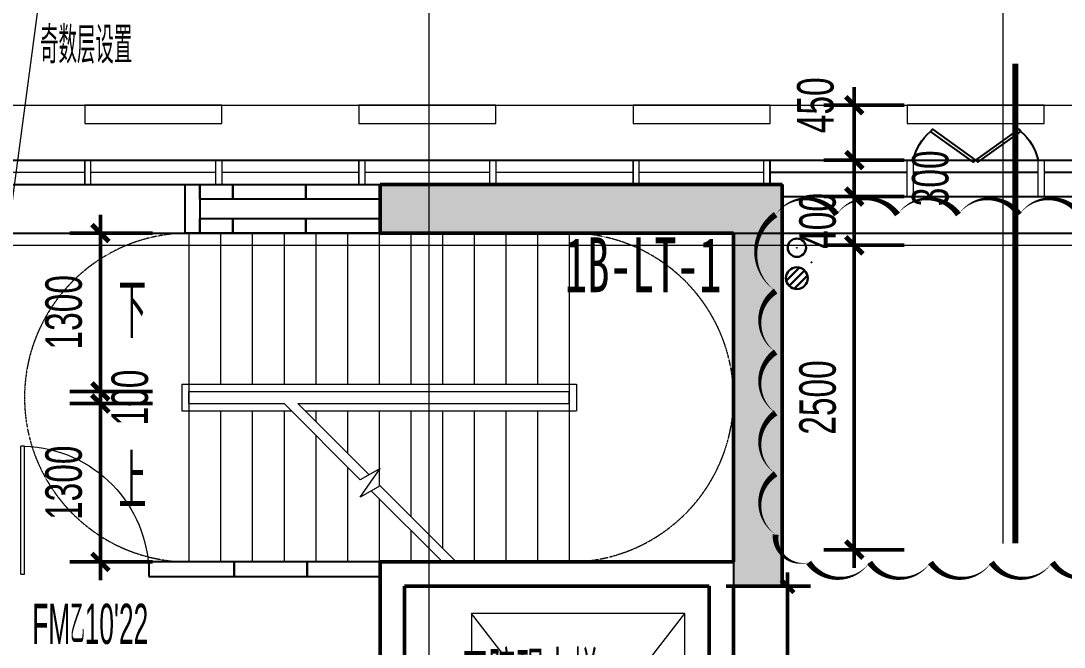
# Model space of a CAD drawing. Header units: millimetres. Extents: x 285006 to 3037698, y -2820855 to 192241.
# Drawn here: x 1069647 to 1078211, y 49666 to 54810 of the extents above; entities that cross this region are included whole.
import ezdxf
from ezdxf.enums import TextEntityAlignment as Align
from ezdxf.xclip import XClip

# ---------------------------------------------------------------- set-up
doc = ezdxf.new("R2010")
doc.units = ezdxf.units.MM
doc.header["$XCLIPFRAME"] = 2
doc.header["$PDMODE"] = 35
doc.header["$PDSIZE"] = -0.1
for name, pattern in [('ACAD_ISO02W100', [15, 12, -3]), ('CORE-1B-4F$0$DASH', [0.35, 0.25, -0.1]), ('GRID-1B-4~RF$0$DOTE', [2.42, 2, -0.2, 0.02, -0.2])]:
    doc.linetypes.add(name, pattern=pattern)
for name, color, linetype, lineweight in [('$$$$ALC轻质隔墙', 1, 'Continuous', 25), ('A-WALL-TEMP', 2, 'ACAD_ISO02W100', 50), ('CORE-1B-4F$0$A-DOOR', 142, 'Continuous', 18), ('CORE-1B-4F$0$A-FLOR-STRS', 13, 'Continuous', 18), ('CORE-1B-4F$0$A-FLOR-UNDR', 11, 'Continuous', 18), ('CORE-1B-4F$0$A-WALL', 2, 'Continuous', 50), ('DIM-1A1B-电梯尺寸$0$A-ANNO-DIMS', 73, 'Continuous', 18), ('DIM-1B-6F$0$A-ANNO-DIMS', 73, 'Continuous', 18), ('DOOR-1B-IDEN-HXT$0$A-DOOR-FIRE', 142, 'Continuous', 18), ('EXWALL-1B-6F$0$A-FLOR-UNDR', 11, 'Continuous', 18), ('EXWALL-1B-6F$0$A-WALL-GLAZ', 142, 'Continuous', 18), ('EXWALL-1B-6F$0$A-WALL-STON', 31, 'Continuous', 18), ('GRID-1B-4~RF$0$A-ANNO-GRID', 10, 'GRID-1B-4~RF$0$DOTE', 18), ('P-1B-立管及地漏（6~7层）$0$0LL', 10, 'Continuous', 30), ('P-1B-立管及地漏（6~7层）$0$0LL-1', 50, 'Continuous', 30), ('VERT-IDEN-1B-4F$0$A-ANNO-TEXT', 7, 'Continuous', 25), ('VERT-IDEN-1B-4F$0$A-COND-IDEN-TEXT', 11, 'Continuous', 18), ('VERT-IDEN-1B-4F$0$A-EVTR-IDEN', 7, 'Continuous', 25), ('VERT-IDEN-1B-4F$0$A-FLOR-STRS', 13, 'Continuous', 18), ('VERT-IDEN-1B-4F$0$A-ROOM-IDEN', 7, 'Continuous', 25), ('索引-1A1B-6F1$0$A-ANNO-BREA', 13, 'Continuous', 18)]:
    doc.layers.add(name, color=color, linetype=linetype, lineweight=lineweight)
for name, color, linetype in [('20230731变更修改', 41, 'Continuous'), ('COL-1A1B-4~12$0$S-PUB-COL', 6, 'Continuous'), ('COL-1A1B-4~12$0$S-PUB-COLHATCH', 8, 'Continuous')]:
    doc.layers.add(name, color=color, linetype=linetype)
doc.layers.add('P-1B-立管及地漏（6~7层）$0$0ll-point', color=1, linetype='Continuous', plot=False)
doc.styles.add('DIM-1A1B-电梯尺寸$0$dim_font', font='simplex.shx', dxfattribs={"width": 0.7})
doc.styles.add('DIM-1B-6F$0$HYGB2014', font='hygbsz.shx', dxfattribs={"width": 0.7, "bigfont": 'hygbhz.shx'})
doc.styles.add('DOOR-1B-IDEN-HXT$0$HYGB2014', font='hygbsz.shx', dxfattribs={"width": 0.7, "bigfont": 'hygbhz.shx'})
doc.styles.add('P-1B-立管及地漏（6~7层）$0$HZ', font='', dxfattribs={"width": 0.8})
doc.styles.add('VERT-IDEN-1B-4F$0$HYGB2014', font='hygbsz.shx', dxfattribs={"width": 0.7, "bigfont": 'hygbhz.shx'})
doc.styles.add('VERT-IDEN-1B-4F$0$HYHT', font='simhei.ttf', dxfattribs={"width": 0.75})
doc.styles.get('P-1B-立管及地漏（6~7层）$0$HZ').set_extended_font_data('SimSun')
doc.dimstyles.new('DIM-1A1B-电梯尺寸$0$DIMN75', dxfattribs={"dimscale": 0.75, "dimtxt": 300, "dimasz": 100, "dimexe": 250, "dimexo": 300, "dimgap": 0, "dimtad": 0, "dimdec": 0, "dimzin": 0, "dimdsep": 46, "dimtxsty": 'DIM-1A1B-电梯尺寸$0$dim_font', "dimblk": 'DIM-1A1B-电梯尺寸$0$_archtick', "dimcen": 0.09, "dimdle": 150, "dimclrt": 7, "dimazin": 0, "dimtfac": 1, "dimtdec": 0, "dimtix": 1, "dimtmove": 2, "dimatfit": 3, "dimfxl": 1, "dimtvp": 1, "dimtolj": 1, "dimtzin": 0, "dimarcsym": 0})
doc.dimstyles.new('DIM-1B-6F$0$DIMN', dxfattribs={"dimtxt": 300, "dimasz": 100, "dimexe": 250, "dimexo": 300, "dimgap": 0, "dimtad": 0, "dimdec": 0, "dimzin": 0, "dimdsep": 46, "dimtxsty": 'DIM-1B-6F$0$HYGB2014', "dimblk": 'DIM-1B-6F$0$_archtick', "dimcen": 0.09, "dimdle": 150, "dimclrt": 7, "dimazin": 0, "dimtfac": 1, "dimtdec": 0, "dimtix": 1, "dimtmove": 2, "dimatfit": 3, "dimfxl": 1, "dimtvp": 1, "dimtolj": 1, "dimtzin": 0, "dimarcsym": 0})

# ---------------------------------------------------------------- blocks, each defined once
blk = doc.blocks.new('A$C008C76B7')
at = {"layer": '$$$$ALC轻质隔墙'}
for points in [[(7200, 400), (7320, 400), (7320, 0), (7200, 0), (7200, 400)], [(7590, 279.9), (7320, 280), (7320, 400), (7590, 399.9), (7590, 279.9)], [(8190, 279.9), (7590, 279.9), (7590, 399.9), (8190, 399.9), (8190, 279.9)], [(8800, 279.8), (8190, 279.9), (8190, 399.9), (8800, 399.8), (8800, 279.8)], [(7589.9, -0.1), (7320, 0), (7320, 120), (7590, 119.9), (7589.9, -0.1)], [(8189.9, -0.1), (7589.9, -0.1), (7590, 119.9), (8190, 119.9), (8189.9, -0.1)], [(8799.9, -0.2), (8189.9, -0.1), (8190, 119.9), (8800, 119.8), (8799.9, -0.2)], [(6900, -2820.1), (7600, -2820), (7600, -2700), (6900, -2700), (6900, -2820)], [(7600, -2820), (8200, -2820), (8200, -2700), (7600, -2700), (7600, -2820)], [(8200, -2820), (8800, -2820), (8800, -2700), (8200, -2700), (8200, -2820)]]:
    blk.add_lwpolyline(points, dxfattribs=at)
at = {"layer": 'Defpoints', "color": 0}
blk.add_lwpolyline([(0, 0), (27400, 0), (27400, -9200), (0, -9200)], close=True, dxfattribs=at)
blk = doc.blocks.new('索引-1A1B-6F1')
at = {"layer": '索引-1A1B-6F1$0$A-ANNO-BREA'}
blk.add_line((98356847.9, 18765674.3), (98356847.9, 18775221.4), dxfattribs=at)
at = {"layer": '索引-1A1B-6F1$0$A-ANNO-BREA', "const_width": 50}
blk.add_lwpolyline([(98356947.9, 18765674.3), (98356947.9, 18769613.7)], dxfattribs=at)
blk = doc.blocks.new('P-1B-立管及地漏（6~7层）$0$-立管-120')
blk.add_circle((98528318.8, 18831532.6), 75)
at = {"layer": 'P-1B-立管及地漏（6~7层）$0$0ll-point'}
for p in [(98528198.8, 18831652.6), (98528438.8, 18831652.6), (98528318.8, 18831532.6), (98528198.8, 18831412.6), (98528438.8, 18831412.6)]:
    blk.add_point(p, dxfattribs=at)
blk = doc.blocks.new('P-1B-立管及地漏（6~7层）$0$地漏-1')
at = {"layer": 'P-1B-立管及地漏（6~7层）$0$0LL-1'}
for p, q in [((636860.9, -31956.8), (636751.6, -31847.5)), ((636794.9, -32022.2), (636686.2, -31913.4)), ((636837.3, -31998.4), (636710, -31871.1))]:
    blk.add_line(p, q, dxfattribs=at)
at = {"layer": 'P-1B-立管及地漏（6~7层）$0$0LL-1', "extrusion": (0, 0, -1)}
blk.add_ellipse((636773.6, -31934.7), major_axis=(-63.6, 63.6), ratio=1, start_param=5.497787, end_param=11.780972, dxfattribs=at)
at = {"layer": 'P-1B-立管及地漏（6~7层）$0$0LL-1', "style": 'P-1B-立管及地漏（6~7层）$0$HZ', "text_generation_flag": 4, "width": 0.7, "flags": 1}
for tag, p in [('UNIT', (636773.6, -31934.7)), ('SPEC', (636773.6, -31935)), ('WHAT', (636773.6, -31935.3))]:
    blk.add_attdef(tag, p, '', height=0.18, rotation=180.00001, dxfattribs=at)
blk = doc.blocks.new('P-1B-立管及地漏（6~7层）')
at = {"layer": 'P-1B-立管及地漏（6~7层）$0$0LL'}
blk.add_blockref('P-1B-立管及地漏（6~7层）$0$-立管-120', (-173163.8, -63430.5), dxfattribs=at)
at = {"layer": 'P-1B-立管及地漏（6~7层）$0$0LL-1', "extrusion": (-1.79366e-43, 1.12104e-44, -1), "zscale": -0.9999999999999997}
blk.add_blockref('P-1B-立管及地漏（6~7层）$0$地漏-1', (-98991928.7, 18799786.9), dxfattribs=at)
blk = doc.blocks.new('VERT-IDEN-1B-4F')
at = {"layer": 'VERT-IDEN-1B-4F$0$A-COND-IDEN-TEXT'}
blk.add_lwpolyline([(98348635, 18767872.1), (98348974, 18770422), (98351626.3, 18770422)], dxfattribs=at)
at = {"layer": 'VERT-IDEN-1B-4F$0$A-ANNO-TEXT', "style": 'VERT-IDEN-1B-4F$0$HYGB2014', "width": 0.7}
blk.add_text('奇数层设置', height=300, dxfattribs=at).set_placement((98348943.1, 18769765.4), align=Align.MIDDLE_LEFT)
at = {"layer": 'VERT-IDEN-1B-4F$0$A-EVTR-IDEN', "lineweight": -3, "style": 'VERT-IDEN-1B-4F$0$HYHT', "width": 0.6}
blk.add_text('1B-LT-1', height=450, dxfattribs=at).set_placement((98353250, 18767737.3))
at = {"layer": 'VERT-IDEN-1B-4F$0$A-FLOR-STRS', "style": 'VERT-IDEN-1B-4F$0$HYGB2014', "width": 0.7}
for s, p in [('下', (98349700.6, 18767584.1)), ('上', (98349700.6, 18766180.4))]:
    blk.add_text(s, height=450, dxfattribs=at).set_placement(p, align=Align.MIDDLE_CENTER)
at = {"layer": 'VERT-IDEN-1B-4F$0$A-ROOM-IDEN', "lineweight": -3, "style": 'VERT-IDEN-1B-4F$0$HYGB2014', "width": 0.7}
blk.add_text('无障碍电梯', height=450, dxfattribs=at).set_placement((98352398.4, 18764331))
blk = doc.blocks.new('DIM-1A1B-电梯尺寸$0$_archtick')
at = {"const_width": 0.5}
blk.add_lwpolyline([(-0.7, -0.7), (0.7, 0.7)], dxfattribs=at)
blk = doc.blocks.new('*D600')
at = {"layer": 'Defpoints', "color": 0, "transparency": 16777216}
for p in [(98354348.2, 18765322.1), (98355078.4, 18765322.1), (98354348.2, 18762622.1)]:
    blk.add_point(p, dxfattribs=at)
at = {"layer": 'DIM-1A1B-电梯尺寸$0$A-ANNO-DIMS', "color": 0, "lineweight": -2, "transparency": 16777216}
for p, q in [((98355078.4, 18762509.6), (98355078.4, 18765434.6)), ((98354573.2, 18765322.1), (98355265.9, 18765322.1)), ((98354573.2, 18762622.1), (98355265.9, 18762622.1))]:
    blk.add_line(p, q, dxfattribs=at)
at = {"layer": 'DIM-1A1B-电梯尺寸$0$A-ANNO-DIMS', "color": 0, "lineweight": -2, "transparency": 16777216, "xscale": 75, "yscale": 75, "zscale": 75}
for p, rotation in [((98355078.4, 18765322.1), 90), ((98355078.4, 18762622.1), 270)]:
    blk.add_blockref('DIM-1A1B-电梯尺寸$0$_archtick', p, dxfattribs=dict(at, rotation=rotation))
at = {"layer": 'DIM-1A1B-电梯尺寸$0$A-ANNO-DIMS', "color": 7, "lineweight": -3, "transparency": 16777216, "insert": (98354853.4, 18763972.1), "char_height": 225, "attachment_point": 5, "rotation": 90, "style": 'DIM-1A1B-电梯尺寸$0$dim_font'}
blk.add_mtext('\\A1;2700', dxfattribs=at)
blk = doc.blocks.new('DIM-1B-6F$0$_archtick')
at = {"const_width": 0.4}
blk.add_lwpolyline([(-0.7, -0.7), (0.7, 0.7)], dxfattribs=at)
blk = doc.blocks.new('*D829')
at = {"layer": 'Defpoints', "color": 0, "transparency": 16777216}
for p in [(-32508.5, 20400), (-31798.2, 20400), (-31798.2, 17900)]:
    blk.add_point(p, dxfattribs=at)
at = {"layer": 'DIM-1B-6F$0$A-ANNO-DIMS', "color": 0, "lineweight": -2, "transparency": 16777216}
for p, q in [((-32508.5, 17750), (-32508.5, 20550)), ((-32098.2, 20400), (-32758.5, 20400)), ((-32098.2, 17900), (-32758.5, 17900))]:
    blk.add_line(p, q, dxfattribs=at)
at = {"layer": 'DIM-1B-6F$0$A-ANNO-DIMS', "color": 0, "lineweight": -2, "transparency": 16777216, "xscale": 100, "yscale": 100, "zscale": 100}
for p, rotation in [((-32508.5, 20400), 90), ((-32508.5, 17900), 270)]:
    blk.add_blockref('DIM-1B-6F$0$_archtick', p, dxfattribs=dict(at, rotation=rotation))
at = {"layer": 'DIM-1B-6F$0$A-ANNO-DIMS', "color": 7, "transparency": 16777216, "insert": (-32808.5, 19150), "char_height": 300, "attachment_point": 5, "rotation": 90, "style": 'DIM-1B-6F$0$HYGB2014'}
blk.add_mtext('\\A1;2500', dxfattribs=at)
blk = doc.blocks.new('*D830')
at = {"layer": 'Defpoints', "color": 0, "transparency": 16777216}
for p in [(-32508.5, 20800), (-31798.2, 20800), (-31798.2, 20400)]:
    blk.add_point(p, dxfattribs=at)
at = {"layer": 'DIM-1B-6F$0$A-ANNO-DIMS', "color": 0, "lineweight": -2, "transparency": 16777216}
for p, q in [((-32508.5, 20800), (-32508.5, 20900)), ((-32098.2, 20800), (-32758.5, 20800)), ((-32508.5, 20400), (-32508.5, 20800)), ((-32098.2, 20400), (-32758.5, 20400)), ((-32508.5, 20400), (-32508.5, 20300))]:
    blk.add_line(p, q, dxfattribs=at)
at = {"layer": 'DIM-1B-6F$0$A-ANNO-DIMS', "color": 0, "lineweight": -2, "transparency": 16777216, "xscale": 100, "yscale": 100, "zscale": 100}
for p, rotation in [((-32508.5, 20800), 270), ((-32508.5, 20400), 90)]:
    blk.add_blockref('DIM-1B-6F$0$_archtick', p, dxfattribs=dict(at, rotation=rotation))
at = {"layer": 'DIM-1B-6F$0$A-ANNO-DIMS', "color": 7, "transparency": 16777216, "insert": (-32808.5, 20600), "char_height": 300, "attachment_point": 5, "rotation": 90, "style": 'DIM-1B-6F$0$HYGB2014'}
blk.add_mtext('\\A1;400', dxfattribs=at)
blk = doc.blocks.new('*D831')
at = {"layer": 'Defpoints', "color": 0, "transparency": 16777216}
for p in [(-32508.5, 21100), (-31798.2, 21100), (-31798.2, 20800)]:
    blk.add_point(p, dxfattribs=at)
at = {"layer": 'DIM-1B-6F$0$A-ANNO-DIMS', "color": 0, "lineweight": -2, "transparency": 16777216}
for p, q in [((-32508.5, 20650), (-32508.5, 21250)), ((-32098.2, 21100), (-32758.5, 21100)), ((-32098.2, 20800), (-32758.5, 20800))]:
    blk.add_line(p, q, dxfattribs=at)
at = {"layer": 'DIM-1B-6F$0$A-ANNO-DIMS', "color": 0, "lineweight": -2, "transparency": 16777216, "xscale": 100, "yscale": 100, "zscale": 100}
for p, rotation in [((-32508.5, 21100), 90), ((-32508.5, 20800), 270)]:
    blk.add_blockref('DIM-1B-6F$0$_archtick', p, dxfattribs=dict(at, rotation=rotation))
at = {"layer": 'DIM-1B-6F$0$A-ANNO-DIMS', "color": 7, "transparency": 16777216, "insert": (-31883.5, 20950), "char_height": 300, "attachment_point": 5, "rotation": 90, "style": 'DIM-1B-6F$0$HYGB2014'}
blk.add_mtext('\\A1;300', dxfattribs=at)
blk = doc.blocks.new('*D832')
at = {"layer": 'Defpoints', "color": 0, "transparency": 16777216}
for p in [(-32508.5, 21550), (-31798.2, 21550), (-31798.2, 21100)]:
    blk.add_point(p, dxfattribs=at)
at = {"layer": 'DIM-1B-6F$0$A-ANNO-DIMS', "color": 0, "lineweight": -2, "transparency": 16777216}
for p, q in [((-32508.5, 20950), (-32508.5, 21700)), ((-32098.2, 21550), (-32758.5, 21550)), ((-32098.2, 21100), (-32758.5, 21100))]:
    blk.add_line(p, q, dxfattribs=at)
at = {"layer": 'DIM-1B-6F$0$A-ANNO-DIMS', "color": 0, "lineweight": -2, "transparency": 16777216, "xscale": 100, "yscale": 100, "zscale": 100}
for p, rotation in [((-32508.5, 21550), 90), ((-32508.5, 21100), 270)]:
    blk.add_blockref('DIM-1B-6F$0$_archtick', p, dxfattribs=dict(at, rotation=rotation))
at = {"layer": 'DIM-1B-6F$0$A-ANNO-DIMS', "color": 7, "transparency": 16777216, "insert": (-32826.3, 21550), "char_height": 300, "attachment_point": 5, "rotation": 90, "style": 'DIM-1B-6F$0$HYGB2014'}
blk.add_mtext('\\A1;450', dxfattribs=at)
blk = doc.blocks.new('*D858')
at = {"layer": 'Defpoints', "color": 0, "transparency": 16777216}
for p in [(-38697.2, 19100), (-37970, 19100), (-37970, 17800)]:
    blk.add_point(p, dxfattribs=at)
at = {"layer": 'DIM-1B-6F$0$A-ANNO-DIMS', "color": 0, "lineweight": -2, "transparency": 16777216}
for p, q in [((-38697.2, 17650), (-38697.2, 19250)), ((-38270, 19100), (-38947.2, 19100)), ((-38270, 17800), (-38947.2, 17800))]:
    blk.add_line(p, q, dxfattribs=at)
at = {"layer": 'DIM-1B-6F$0$A-ANNO-DIMS', "color": 0, "lineweight": -2, "transparency": 16777216, "xscale": 100, "yscale": 100, "zscale": 100}
for p, rotation in [((-38697.2, 19100), 90), ((-38697.2, 17800), 270)]:
    blk.add_blockref('DIM-1B-6F$0$_archtick', p, dxfattribs=dict(at, rotation=rotation))
at = {"layer": 'DIM-1B-6F$0$A-ANNO-DIMS', "color": 7, "transparency": 16777216, "insert": (-38997.2, 18450), "char_height": 300, "attachment_point": 5, "rotation": 90, "style": 'DIM-1B-6F$0$HYGB2014'}
blk.add_mtext('\\A1;1300', dxfattribs=at)
blk = doc.blocks.new('*D859')
at = {"layer": 'Defpoints', "color": 0, "transparency": 16777216}
for p in [(-38697.2, 19200), (-37970, 19200), (-37970, 19100)]:
    blk.add_point(p, dxfattribs=at)
at = {"layer": 'DIM-1B-6F$0$A-ANNO-DIMS', "color": 0, "lineweight": -2, "transparency": 16777216}
for p, q in [((-38697.2, 18950), (-38697.2, 19350)), ((-38270, 19200), (-38947.2, 19200)), ((-38270, 19100), (-38947.2, 19100))]:
    blk.add_line(p, q, dxfattribs=at)
at = {"layer": 'DIM-1B-6F$0$A-ANNO-DIMS', "color": 0, "lineweight": -2, "transparency": 16777216, "xscale": 100, "yscale": 100, "zscale": 100}
for p, rotation in [((-38697.2, 19200), 90), ((-38697.2, 19100), 270)]:
    blk.add_blockref('DIM-1B-6F$0$_archtick', p, dxfattribs=dict(at, rotation=rotation))
at = {"layer": 'DIM-1B-6F$0$A-ANNO-DIMS', "color": 7, "transparency": 16777216, "insert": (-38453.9, 19150), "char_height": 300, "attachment_point": 5, "rotation": 90, "style": 'DIM-1B-6F$0$HYGB2014'}
blk.add_mtext('\\A1;100', dxfattribs=at)
blk = doc.blocks.new('*D860')
at = {"layer": 'Defpoints', "color": 0, "transparency": 16777216}
for p in [(-38697.2, 20500), (-37970, 20500), (-37970, 19200)]:
    blk.add_point(p, dxfattribs=at)
at = {"layer": 'DIM-1B-6F$0$A-ANNO-DIMS', "color": 0, "lineweight": -2, "transparency": 16777216}
for p, q in [((-38697.2, 19050), (-38697.2, 20650)), ((-38270, 20500), (-38947.2, 20500)), ((-38270, 19200), (-38947.2, 19200))]:
    blk.add_line(p, q, dxfattribs=at)
at = {"layer": 'DIM-1B-6F$0$A-ANNO-DIMS', "color": 0, "lineweight": -2, "transparency": 16777216, "xscale": 100, "yscale": 100, "zscale": 100}
for p, rotation in [((-38697.2, 20500), 90), ((-38697.2, 19200), 270)]:
    blk.add_blockref('DIM-1B-6F$0$_archtick', p, dxfattribs=dict(at, rotation=rotation))
at = {"layer": 'DIM-1B-6F$0$A-ANNO-DIMS', "color": 7, "transparency": 16777216, "insert": (-38997.2, 19850), "char_height": 300, "attachment_point": 5, "rotation": 90, "style": 'DIM-1B-6F$0$HYGB2014'}
blk.add_mtext('\\A1;1300', dxfattribs=at)
blk = doc.blocks.new('结构留洞-1#AB-6F')
at = {"layer": 'Defpoints'}
blk.add_lwpolyline([(65900, 200), (66100, 200), (66100, 20200), (65900, 20200), (65900, 20900), (66600, 20900), (66600, 20800), (74800, 20800), (74800, 20900), (87300, 20900), (87300, 20800), (91100, 20800), (91100, 20900), (103000, 20900)], dxfattribs=at)
blk = doc.blocks.new('EXWALL-1B-6F$0$幕墙-1125玻璃单元')
blk.add_line((-562.5, 100), (562.5, 100))
for points in [[(-612.5, 0), (-562.5, 0), (-562.5, 200), (-612.5, 200)], [(-562.5, 200), (562.5, 200), (562.5, 0), (-562.5, 0)], [(612.5, 0), (562.5, 0), (562.5, 200), (612.5, 200)]]:
    blk.add_lwpolyline(points, close=True)
blk = doc.blocks.new('EXWALL-1B-6F$0$幕墙-1125陶板单元')
blk.add_lwpolyline([(-562.5, 150), (562.5, 150), (562.5, 0), (-562.5, 0)], close=True)
blk = doc.blocks.new('EXWALL-1B-6F$0$ef')
at = {"layer": 'EXWALL-1B-6F$0$A-WALL-GLAZ', "lineweight": -3}
for points in [[(98270726.1, 18746786.9), (98270744.2, 18746768.8), (98271097.5, 18747022.1), (98271079.4, 18747040.2)], [(98271469, 18746786.9), (98271450.8, 18746768.8), (98271097.5, 18747022.1), (98271115.6, 18747040.2)]]:
    blk.add_lwpolyline(points, close=True, dxfattribs=at)
for centre, start, end in [((98271019.5, 18747122.7), 193.04017, 228.85878), ((98271175.6, 18747122.7), 311.14122, 346.95983)]:
    blk.add_arc(centre, 445.9, start, end, dxfattribs=at)
blk = doc.blocks.new('EXWALL-1B-6F')
at = {"layer": 'EXWALL-1B-6F$0$A-FLOR-UNDR'}
blk.add_lwpolyline([(98333335, 18769022.1), (98333335, 18769272.1), (98374885, 18769272.1), (98374885, 18768822.1)], dxfattribs=at)
at = {"layer": 'EXWALL-1B-6F$0$A-WALL-GLAZ', "lineweight": -3}
for p, q in [((98333635, 18768822.1), (98374885, 18768822.1)), ((98354935, 18768622.1), (98354935, 18768822.1)), ((98354935, 18768722.1), (98356060, 18768722.1)), ((98356110, 18768722.1), (98357135, 18768722.1)), ((98357185, 18768722.1), (98358310, 18768722.1)), ((98355035, 18768522), (98358835, 18768522))]:
    blk.add_line(p, q, dxfattribs=at)
at = {"layer": 'EXWALL-1B-6F$0$A-WALL-GLAZ'}
for p, q in [((98349360, 18768722.1), (98350385, 18768722.1)), ((98351610, 18768722.1), (98352635, 18768722.1)), ((98353860, 18768722.1), (98354885, 18768722.1))]:
    blk.add_line(p, q, dxfattribs=at)
for points in [[(98354935, 18768622.1), (98354885, 18768622.1), (98354885, 18768822.1), (98354935, 18768822.1)], [(98356110, 18768522.1), (98356060, 18768522.1), (98356060, 18768822.1), (98356110, 18768822.1)], [(98357185, 18768522.1), (98357135, 18768522.1), (98357135, 18768822.1), (98357185, 18768822.1)]]:
    blk.add_lwpolyline(points, close=True, dxfattribs=at)
at = {"xscale": -1, "rotation": 180}
blk.add_blockref('EXWALL-1B-6F$0$ef', (85525, 37515844.2), dxfattribs=at)
at = {"layer": 'EXWALL-1B-6F$0$A-WALL-GLAZ', "xscale": -1, "rotation": 180}
for p in [(98348747.5, 18768822.1), (98350997.5, 18768822.1), (98353247.5, 18768822.1)]:
    blk.add_blockref('EXWALL-1B-6F$0$幕墙-1125玻璃单元', p, dxfattribs=at)
at = {"layer": 'EXWALL-1B-6F$0$A-WALL-STON', "xscale": -1, "rotation": 180}
for p in [(98349872.5, 18769272.1), (98352122.5, 18769272.1), (98354372.5, 18769272.1), (98356622.5, 18769272.1)]:
    blk.add_blockref('EXWALL-1B-6F$0$幕墙-1125陶板单元', p, dxfattribs=at)
blk = doc.blocks.new('COL-1A1B-4~12')
at = {"layer": 'COL-1A1B-4~12$0$S-PUB-COLHATCH'}
blk.add_hatch(color=256, dxfattribs=at).paths.add_polyline_path([(98351735, 18768622.1), (98351735, 18768222.1), (98354635, 18768222.1), (98354635, 18765322.1), (98355035, 18765322.1), (98355035, 18768622.1)])
at = {"layer": 'COL-1A1B-4~12$0$S-PUB-COL', "lineweight": -3}
for p, q in [((98351735, 18768622.1), (98351735, 18768222.1)), ((98355035, 18768622.1), (98351735, 18768622.1)), ((98355035, 18765322.1), (98355035, 18768622.1)), ((98351735, 18768222.1), (98354635, 18768222.1)), ((98354635, 18768222.1), (98354635, 18765322.1)), ((98354635, 18765322.1), (98355035, 18765322.1))]:
    blk.add_line(p, q, dxfattribs=at)
blk = doc.blocks.new('GRID-1B-4~RF')
at = {"layer": 'GRID-1B-4~RF$0$A-ANNO-GRID', "ltscale": 1.5}
for p, q in [((98352135, 18773397.1), (98352135, 18742447.1)), ((98317235, 18768122.1), (98393410, 18768122.1))]:
    blk.add_line(p, q, dxfattribs=at)
blk = doc.blocks.new('CORE-1B-4F$0$_A2ZXL-WUFENG DANSHAN')
for p, q in [((-0.5, 0), (-0.5, -0.9996)), ((-0.5, 0), (-0.4717, 0)), ((-0.4717, 0), (-0.4717, -0.9996)), ((-0.4717, -0.9996), (-0.5, -0.9996))]:
    blk.add_line(p, q)
blk.add_arc((-0.5, 0), 1, 271.62314, 0)
blk = doc.blocks.new('CORE-1B-4F$0$0110 adssfj')
at = {"layer": 'CORE-1B-4F$0$A-FLOR-STRS', "lineweight": 9}
for p, q in [((1200, 1125), (-550, 1125)), ((-550, 1125), (-550, -1125)), ((1200, 1125), (-550, -1125)), ((-550, 1125), (1200, -1125)), ((1200, -1125), (1200, 1125)), ((1625, 675), (1412.5, 675)), ((1412.5, 675), (1412.5, -675)), ((1625, -675), (1625, 675)), ((1412.5, -675), (1625, -675)), ((-550, -1125), (1200, -1125))]:
    blk.add_line(p, q, dxfattribs=at)
blk = doc.blocks.new('DIM-1A1B-电梯尺寸')
at = {"layer": 'DIM-1A1B-电梯尺寸$0$A-ANNO-DIMS', "color": 73, "lineweight": -3}
dim = blk.add_linear_dim(base=(98355078.4, 18765322.1), p1=(98354348.2, 18762622.1), p2=(98354348.2, 18765322.1), angle=90, dimstyle='DIM-1A1B-电梯尺寸$0$DIMN75', dxfattribs=at)
dim.commit()
dim.dimension.update_dxf_attribs({"geometry": '*D600', "text_midpoint": (98354853.4, 18763972.1)})
blk = doc.blocks.new('A$C6D7E459B')
at = {"layer": '20230731变更修改'}
blk.add_lwpolyline([(-33154.3, 20652.5, 0, 50, -0.520567), (-32654.3, 20652.5, 0, 50, -0.520567), (-32154.3, 20652.5, 0, 50, -0.520567), (-31654.3, 20652.5, 0, 50, -0.520567), (-31154.3, 20652.5, 0, 50, -0.520567), (-30654.3, 20652.5, 0, 50, -0.520567), (-30197.4, 20609.4, 0, 50, -0.520567), (-30197.4, 20109.4, 0, 50, -0.520567), (-30197.4, 19609.4, 0, 50, -0.520567), (-30197.4, 19109.4, 0, 50, -0.520567), (-30197.4, 18609.4, 0, 50, -0.520567), (-30197.4, 18109.4, 0, 50, -0.520567), (-30383.2, 17795.2, 0, 50, -0.520567), (-30883.2, 17795.2, 0, 50, -0.520567), (-31383.2, 17795.2, 0, 50, -0.520567), (-31883.2, 17795.2, 0, 50, -0.520567), (-32383.2, 17795.2, 0, 50, -0.520567), (-32883.2, 17795.2, 0, 50, -0.520567), (-33154.3, 18024.1, 0, 50, -0.520567), (-33154.3, 18524.1, 0, 50, -0.520567), (-33154.3, 19024.1, 0, 50, -0.520567), (-33154.3, 19524.1, 0, 50, -0.520567), (-33154.3, 20024.1, 0, 50, -0.520567)], format="xyseb", close=True, dxfattribs=at)
at = {"layer": 'CORE-1B-4F$0$A-FLOR-UNDR'}
for p, q in [((-37970, 20500), (-37970, 17800)), ((-37710, 20500), (-37710, 19260)), ((-37450, 20500), (-37450, 19260)), ((-37190, 20500), (-37190, 19260)), ((-36930, 20500), (-36930, 19260)), ((-36670, 20500), (-36670, 19260)), ((-36410, 20500), (-36410, 19260)), ((-36150, 20500), (-36150, 19260)), ((-35890, 20500), (-35890, 19260)), ((-35630, 20500), (-35630, 19260)), ((-35370, 20500), (-35370, 19260)), ((-35110, 20500), (-35110, 19260)), ((-34850, 20500), (-34850, 17800)), ((-38030, 19260), (-38030, 19040)), ((-38030, 19260), (-34790, 19260)), ((-37970, 19100), (-37970, 19200)), ((-37970, 19200), (-34850, 19200)), ((-34850, 19100), (-34850, 19200)), ((-34790, 19260), (-34790, 19040)), ((-37970, 19100), (-37190, 19100)), ((-37076.8, 19100), (-34850, 19100)), ((-36491.9, 18515), (-37076.8, 19100)), ((-38030, 19040), (-37130, 19040)), ((-37710, 19040), (-37710, 17800)), ((-37450, 19040), (-37450, 17800)), ((-37190, 19040), (-37190, 17800)), ((-37016.8, 19040), (-34790, 19040)), ((-36930, 19040), (-36930, 18953.2)), ((-36670, 19040), (-36670, 18693.2)), ((-36410, 19040), (-36410, 18419.8)), ((-36150, 19040), (-36150, 18173.2)), ((-35890, 19040), (-35890, 17913.2)), ((-35630, 19040), (-35630, 17800)), ((-35370, 19040), (-35370, 17800)), ((-35110, 19040), (-35110, 17800)), ((-36930, 18840), (-36930, 17800)), ((-36670, 18580), (-36670, 17800)), ((-35890, 17800), (-36473.8, 18383.8)), ((-36410, 18320), (-36410, 17800)), ((-36150, 18060), (-36150, 17800))]:
    blk.add_line(p, q, dxfattribs=at)
for points in [[(-36410, 18450, 0, 70, 0), (-36060, 18450, 0, 0, 0), (-34250, 18450, 0, 0, 0), (-34250, 19850, 0, 0, 0), (-38120, 19850, 0, 0, 0)], [(-36930, 18450, 0, 70, 0), (-37280, 18450, 0, 0, 0), (-38120, 18450, 0, 0, 0)]]:
    blk.add_lwpolyline(points, format="xyseb", dxfattribs=at)
for points in [[(-35776.8, 17800), (-36401.5, 18424.7), (-36564.2, 18332.7), (-36401.5, 18566.1), (-36564.2, 18474.2), (-37190, 19100)], [(-33700, 15550), (-33700, 14900), (-36200, 14900), (-36200, 17600), (-33700, 17600), (-33700, 16950)]]:
    blk.add_lwpolyline(points, dxfattribs=at)
at = {"layer": 'CORE-1B-4F$0$A-FLOR-UNDR', "linetype": 'CORE-1B-4F$0$DASH'}
for centre, start, end in [((-37970, 19150), 90, 270), ((-34850, 19150), 270, 90)]:
    blk.add_arc(centre, 1350, start, end, dxfattribs=at)
at = {"layer": 'CORE-1B-4F$0$A-WALL'}
for p, q in [((-36400, 20900), (-36400, 20500)), ((-36400, 20900), (-33100, 20900)), ((-33100, 17600), (-33100, 20900)), ((-33500, 20500), (-36400, 20500)), ((-33500, 20500), (-33500, 17800)), ((-36400, 17800), (-36400, 14000)), ((-36400, 17800), (-33500, 17800)), ((-36200, 17600), (-36200, 14900)), ((-36200, 17600), (-33700, 17600)), ((-33700, 17600), (-33700, 17100)), ((-33700, 17600), (-33700, 16950)), ((-33500, 17600), (-33500, 16950)), ((-33500, 17600), (-33100, 17600))]:
    blk.add_line(p, q, dxfattribs=at)
ref = blk.add_blockref('索引-1A1B-6F1', (-98388135, -18747722.1))
XClip(ref).set_block_clipping_path([(98319735.0140507817, 18739922.1058121212), (98398410.0140506476, 18781972.1058121212)])
for name, p in [('GRID-1B-4~RF', (-98388135, -18747722.1)), ('VERT-IDEN-1B-4F', (-98388135, -18747722.1)), ('EXWALL-1B-6F', (-98388135, -18747722.1)), ('A$C008C76B7', (-45200, 20500)), ('P-1B-立管及地漏（6~7层）', (-98388135, -18747722.1))]:
    blk.add_blockref(name, p)
ref = blk.add_blockref('结构留洞-1#AB-6F', (-120400, 0))
XClip(ref).set_block_clipping_path([(52000.000000149, -7800.0001855306), (130675.0000000149, 34249.9998144694)])
ref = blk.add_blockref('COL-1A1B-4~12', (-98388135, -18747722.1))
XClip(ref).set_block_clipping_path([(98319735.0140507817, 18739922.1058121212), (98398410.0140506476, 18781972.1058121212)])
ref = blk.add_blockref('DIM-1A1B-电梯尺寸', (-98388135, -18747722.1))
XClip(ref).set_block_clipping_path([(98319735.0140507817, 18739922.1058121212), (98398410.0140506476, 18781972.1058121212)])
at = {"rotation": 180}
blk.add_blockref('CORE-1B-4F$0$0110 adssfj', (-34450, 16250), dxfattribs=at)
at = {"layer": 'CORE-1B-4F$0$A-DOOR', "xscale": -1050, "yscale": 1050, "zscale": 2100, "rotation": 180}
blk.add_blockref('CORE-1B-4F$0$_A2ZXL-WUFENG DANSHAN', (-38825, 17700), dxfattribs=at)
at = {"layer": 'DOOR-1B-IDEN-HXT$0$A-DOOR-FIRE', "style": 'DOOR-1B-IDEN-HXT$0$HYGB2014', "width": 0.5}
blk.add_text("FM乙10'22", height=330, dxfattribs=at).set_placement((-39256.5, 17291.3), align=Align.MIDDLE_LEFT)
at = {"layer": 'DIM-1B-6F$0$A-ANNO-DIMS'}
for base, p1, p2, picture, middle in [((-32508.5, 21550), (-31798.2, 21100), (-31798.2, 21550), '*D832', (-32826.3, 21550)), ((-32508.5, 21100), (-31798.2, 20800), (-31798.2, 21100), '*D831', (-31883.5, 20950)), ((-38697.2, 19200), (-37970, 19100), (-37970, 19200), '*D859', (-38453.9, 19150))]:
    dim = blk.add_linear_dim(base=base, p1=p1, p2=p2, angle=90, dimstyle='DIM-1B-6F$0$DIMN', dxfattribs=at)
    dim.commit()
    dim.dimension.update_dxf_attribs({"geometry": picture, "text_midpoint": middle, "dimtype": 129})
for p1, p2, distance, picture, middle in [((-31798.2, 20400), (-31798.2, 20800), 710.2, '*D830', (-32808.5, 20600)), ((-37970, 19200), (-37970, 20500), 727.2, '*D860', (-38997.2, 19850)), ((-31798.2, 17900), (-31798.2, 20400), 710.2, '*D829', (-32808.5, 19150)), ((-37970, 17800), (-37970, 19100), 727.2, '*D858', (-38997.2, 18450))]:
    dim = blk.add_aligned_dim(p1=p1, p2=p2, distance=distance, dimstyle='DIM-1B-6F$0$DIMN', dxfattribs=at)
    dim.commit()
    dim.dimension.update_dxf_attribs({"geometry": picture, "text_midpoint": middle})

msp = doc.modelspace()

# ---------------------------------------------------------------- block references
at = {"layer": 'A-WALL-TEMP'}
msp.add_blockref('A$C6D7E459B', (1108997.1, 32566.3), dxfattribs=at)

doc.saveas('drawing.dxf')
